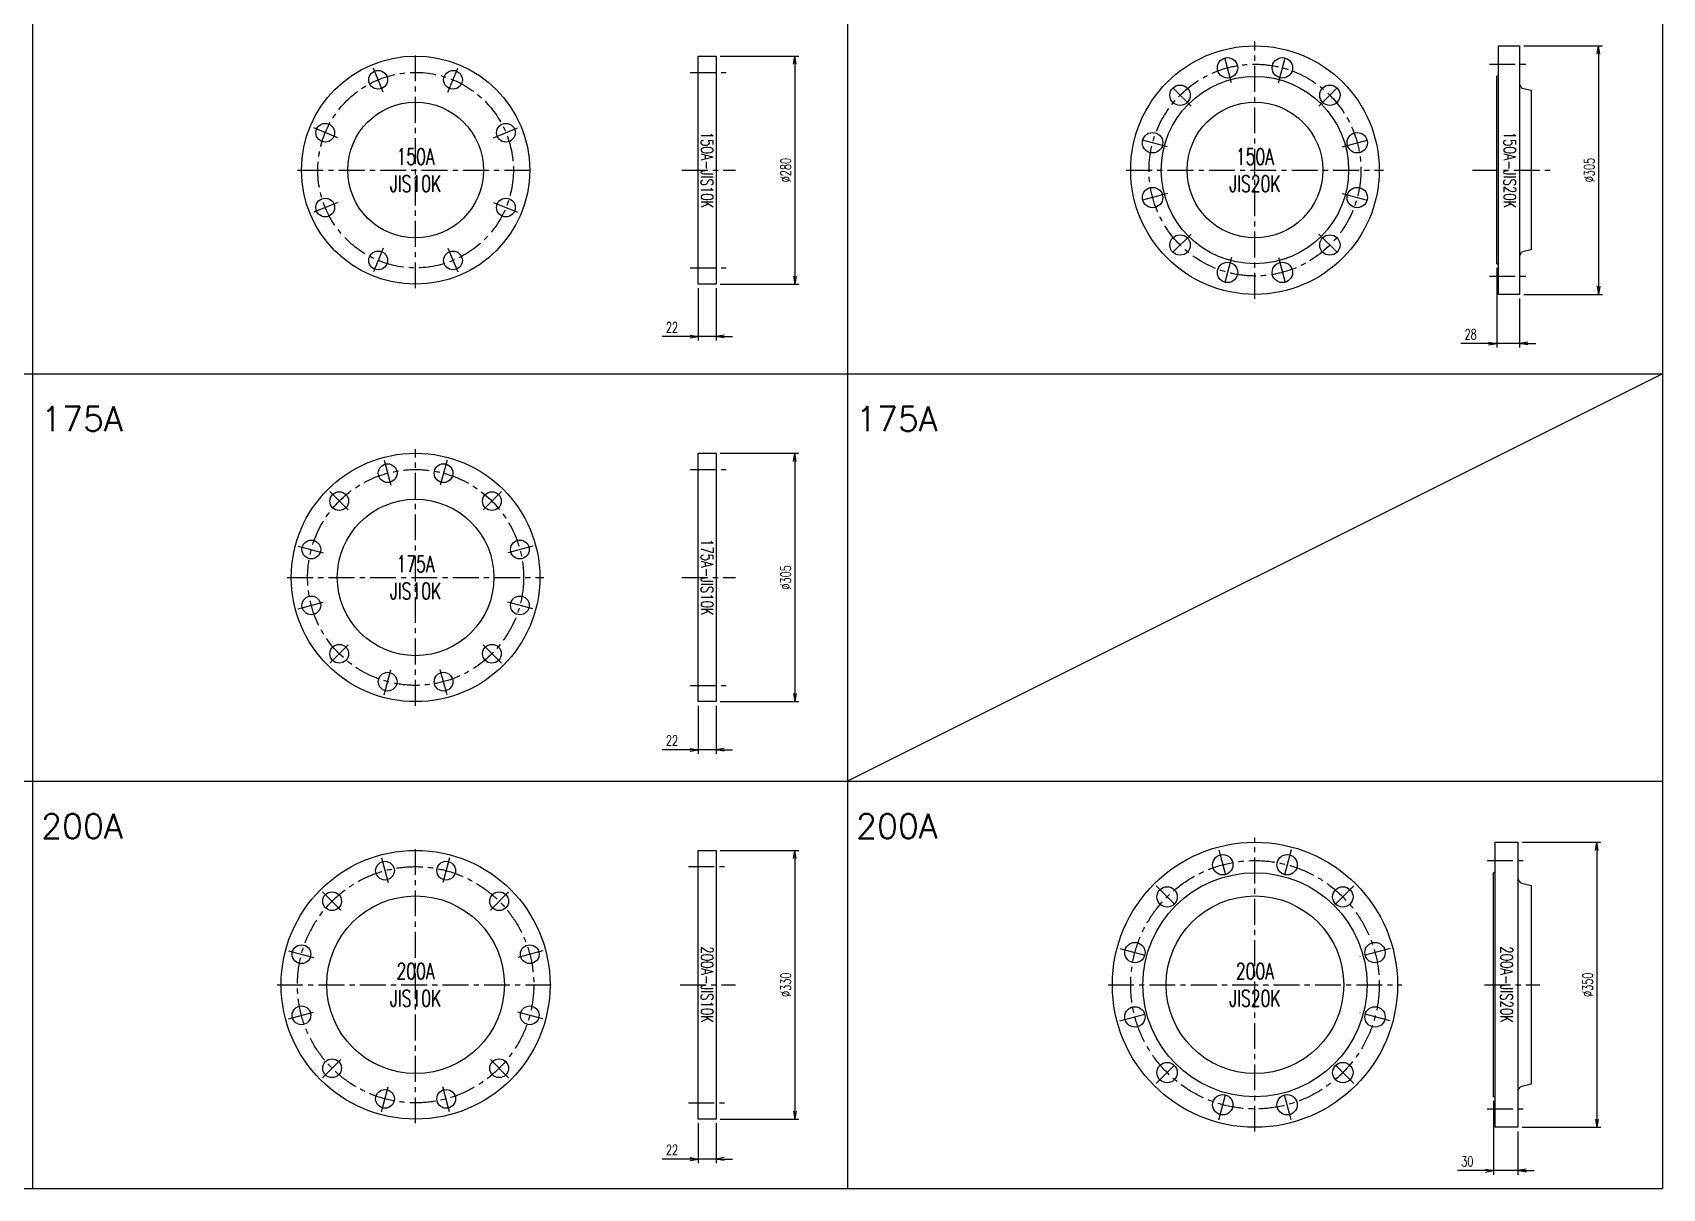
# Model space of a CAD drawing. Header units: millimetres. Extents: x 2090 to 42062, y -14812 to 2738.
# Drawn here: x 4325 to 6325, y -14812 to -13393 of the extents above; entities that cross this region are included whole.
import ezdxf

# ---------------------------------------------------------------- set-up
doc = ezdxf.new("R2010")
doc.units = ezdxf.units.MM
doc.header["$PDMODE"] = 35
doc.linetypes.add('CENTER', pattern=[50.79999999999998, 31.75, -6.349999999999998, 6.349999999999998, -6.349999999999998])
for name, color, linetype in [('#配管（SUS)', 220, 'Continuous'), ('DIM', 1, 'Continuous'), ('skeleton', 7, 'Continuous')]:
    doc.layers.add(name, color=color, linetype=linetype)
doc.styles.add('kpk', font='romans.shx', dxfattribs={"width": 0.7, "bigfont": 'extfont2.shx'})
doc.styles.get("Standard").update_dxf_attribs({"font": 'romans.shx', "bigfont": 'extfont.shx'})
doc.dimstyles.new('1／5～KPK', dxfattribs={"dimscale": 5, "dimtxt": 2.5, "dimasz": 2, "dimexe": 1, "dimexo": 1, "dimgap": 1, "dimtad": 3, "dimdsep": 46, "dimtxsty": 'kpk', "dimblk": 'OPEN', "dimcen": 2.5, "dimclrd": 9, "dimclre": 9, "dimclrt": 4, "dimadec": 1, "dimazin": 2, "dimtfac": 1, "dimtmove": 0, "dimatfit": 2, "dimldrblk": 'OPEN', "dimfxl": 1, "dimtfill": 1, "dimlwd": -1, "dimlwe": -1, "dimarcsym": 1})

# ---------------------------------------------------------------- blocks, each defined once
blk = doc.blocks.new('_Open')
at = {"color": 0, "linetype": 'ByBlock', "lineweight": -2}
for p, q in [((-1, 0.1666666666666666), (0, 0)), ((-1, -0.1666666666666666), (0, 0)), ((0, 0), (-1, 0))]:
    blk.add_line(p, q, dxfattribs=at)
blk = doc.blocks.new('*D1510')
at = {"layer": 'Defpoints', "color": 0, "linetype": 'ByBlock', "transparency": 16777216}
for p in [(5142.120337408303, -14726.83358263951), (5164.120337408303, -14726.83358263951), (5142.120337408303, -14775.7497093655)]:
    blk.add_point(p, dxfattribs=at)
at = {"layer": 'DIM', "color": 9, "transparency": 16777216}
for p, q in [((5142.120337408303, -14731.83358263951), (5142.120337408303, -14780.7497093655)), ((5164.120337408303, -14731.83358263951), (5164.120337408303, -14780.7497093655)), ((5132.120337408303, -14775.7497093655), (5097.953670741636, -14775.7497093655)), ((5164.120337408303, -14775.7497093655), (5142.120337408303, -14775.7497093655)), ((5174.120337408303, -14775.7497093655), (5184.120337408303, -14775.7497093655))]:
    blk.add_line(p, q, dxfattribs=at)
at = {"layer": 'DIM', "color": 9, "linetype": 'ByBlock', "transparency": 16777216, "xscale": 10, "yscale": 10, "zscale": 10}
blk.add_blockref('_Open', (5142.120337408303, -14775.7497093655), dxfattribs=at)
at = {"layer": 'DIM', "color": 9, "linetype": 'ByBlock', "transparency": 16777216, "xscale": 10, "yscale": 10, "zscale": 10, "rotation": 180}
blk.add_blockref('_Open', (5164.120337408303, -14775.7497093655), dxfattribs=at)
at = {"layer": 'DIM', "color": 4, "linetype": 'ByBlock', "transparency": 16777216, "insert": (5110.03700407497, -14764.4997093655), "char_height": 12.5, "attachment_point": 5, "style": 'kpk', "bg_fill": 3, "box_fill_scale": 1.1, "bg_fill_color": 256, "bg_fill_true_color": 13158600, "bg_fill_transparency": 0}
blk.add_mtext('22', dxfattribs=at)
blk = doc.blocks.new('*D1511')
at = {"layer": 'Defpoints', "color": 0, "linetype": 'ByBlock', "transparency": 16777216}
for p in [(5142.120337408303, -14214.33358263951), (5164.120337408303, -14214.33358263951), (5142.120337408303, -14273.30901906634)]:
    blk.add_point(p, dxfattribs=at)
at = {"layer": 'DIM', "color": 9, "transparency": 16777216}
for p, q in [((5142.120337408303, -14219.33358263951), (5142.120337408303, -14278.30901906634)), ((5164.120337408303, -14219.33358263951), (5164.120337408303, -14278.30901906634)), ((5132.120337408303, -14273.30901906634), (5097.953670741636, -14273.30901906634)), ((5164.120337408303, -14273.30901906634), (5142.120337408303, -14273.30901906634)), ((5174.120337408303, -14273.30901906634), (5184.120337408303, -14273.30901906634))]:
    blk.add_line(p, q, dxfattribs=at)
at = {"layer": 'DIM', "color": 9, "linetype": 'ByBlock', "transparency": 16777216, "xscale": 10, "yscale": 10, "zscale": 10}
blk.add_blockref('_Open', (5142.120337408303, -14273.30901906634), dxfattribs=at)
at = {"layer": 'DIM', "color": 9, "linetype": 'ByBlock', "transparency": 16777216, "xscale": 10, "yscale": 10, "zscale": 10, "rotation": 180}
blk.add_blockref('_Open', (5164.120337408303, -14273.30901906634), dxfattribs=at)
at = {"layer": 'DIM', "color": 4, "linetype": 'ByBlock', "transparency": 16777216, "insert": (5110.03700407497, -14262.05901906634), "char_height": 12.5, "attachment_point": 5, "style": 'kpk', "bg_fill": 3, "box_fill_scale": 1.1, "bg_fill_color": 256, "bg_fill_true_color": 13158600, "bg_fill_transparency": 0}
blk.add_mtext('22', dxfattribs=at)
blk = doc.blocks.new('*D1512')
at = {"layer": 'Defpoints', "color": 0, "linetype": 'ByBlock', "transparency": 16777216}
for p in [(5142.120337408303, -13701.83358263951), (5164.120337408303, -13701.83358263951), (5142.120337408303, -13766.06557228646)]:
    blk.add_point(p, dxfattribs=at)
at = {"layer": 'DIM', "color": 9, "transparency": 16777216}
for p, q in [((5142.120337408303, -13706.83358263951), (5142.120337408303, -13771.06557228646)), ((5164.120337408303, -13706.83358263951), (5164.120337408303, -13771.06557228646)), ((5132.120337408303, -13766.06557228646), (5097.953670741636, -13766.06557228646)), ((5164.120337408303, -13766.06557228646), (5142.120337408303, -13766.06557228646)), ((5174.120337408303, -13766.06557228646), (5184.120337408303, -13766.06557228646))]:
    blk.add_line(p, q, dxfattribs=at)
at = {"layer": 'DIM', "color": 9, "linetype": 'ByBlock', "transparency": 16777216, "xscale": 10, "yscale": 10, "zscale": 10}
blk.add_blockref('_Open', (5142.120337408303, -13766.06557228646), dxfattribs=at)
at = {"layer": 'DIM', "color": 9, "linetype": 'ByBlock', "transparency": 16777216, "xscale": 10, "yscale": 10, "zscale": 10, "rotation": 180}
blk.add_blockref('_Open', (5164.120337408303, -13766.06557228646), dxfattribs=at)
at = {"layer": 'DIM', "color": 4, "linetype": 'ByBlock', "transparency": 16777216, "insert": (5110.03700407497, -13754.81557228646), "char_height": 12.5, "attachment_point": 5, "style": 'kpk', "bg_fill": 3, "box_fill_scale": 1.1, "bg_fill_color": 256, "bg_fill_true_color": 13158600, "bg_fill_transparency": 0}
blk.add_mtext('22', dxfattribs=at)
blk = doc.blocks.new('*D1534')
at = {"layer": 'Defpoints', "color": 0, "linetype": 'ByBlock', "transparency": 16777216}
for p in [(6122.120337408309, -13676.83358263951), (6150.120337408309, -13714.33358263951), (6122.120337408309, -13774.66428278408)]:
    blk.add_point(p, dxfattribs=at)
at = {"layer": 'DIM', "color": 9, "transparency": 16777216}
for p, q in [((6122.120337408309, -13681.83358263951), (6122.120337408309, -13779.66428278408)), ((6150.120337408309, -13719.33358263951), (6150.120337408309, -13779.66428278408)), ((6112.120337408309, -13774.66428278408), (6077.953670741642, -13774.66428278408)), ((6150.120337408309, -13774.66428278408), (6122.120337408309, -13774.66428278408)), ((6160.120337408309, -13774.66428278408), (6170.120337408309, -13774.66428278408))]:
    blk.add_line(p, q, dxfattribs=at)
at = {"layer": 'DIM', "color": 9, "linetype": 'ByBlock', "transparency": 16777216, "xscale": 10, "yscale": 10, "zscale": 10}
blk.add_blockref('_Open', (6122.120337408309, -13774.66428278408), dxfattribs=at)
at = {"layer": 'DIM', "color": 9, "linetype": 'ByBlock', "transparency": 16777216, "xscale": 10, "yscale": 10, "zscale": 10, "rotation": 180}
blk.add_blockref('_Open', (6150.120337408309, -13774.66428278408), dxfattribs=at)
at = {"layer": 'DIM', "color": 4, "linetype": 'ByBlock', "transparency": 16777216, "insert": (6090.037004074976, -13763.41428278408), "char_height": 12.5, "attachment_point": 5, "style": 'kpk', "bg_fill": 3, "box_fill_scale": 1.1, "bg_fill_color": 256, "bg_fill_true_color": 13158600, "bg_fill_transparency": 0}
blk.add_mtext('28', dxfattribs=at)
blk = doc.blocks.new('*D1535')
at = {"layer": 'Defpoints', "color": 0, "linetype": 'ByBlock', "transparency": 16777216}
for p in [(6118.120337408309, -14699.33358263951), (6148.120337408298, -14736.83358263951), (6118.120337408309, -14790.02055119078)]:
    blk.add_point(p, dxfattribs=at)
at = {"layer": 'DIM', "color": 9, "transparency": 16777216}
for p, q in [((6118.120337408309, -14704.33358263951), (6118.120337408309, -14795.02055119078)), ((6148.120337408298, -14741.83358263951), (6148.120337408298, -14795.02055119078)), ((6108.120337408309, -14790.02055119078), (6073.953670741642, -14790.02055119078)), ((6148.120337408298, -14790.02055119078), (6118.120337408309, -14790.02055119078)), ((6158.120337408298, -14790.02055119078), (6168.120337408298, -14790.02055119078))]:
    blk.add_line(p, q, dxfattribs=at)
at = {"layer": 'DIM', "color": 9, "linetype": 'ByBlock', "transparency": 16777216, "xscale": 10, "yscale": 10, "zscale": 10}
blk.add_blockref('_Open', (6118.120337408309, -14790.02055119078), dxfattribs=at)
at = {"layer": 'DIM', "color": 9, "linetype": 'ByBlock', "transparency": 16777216, "xscale": 10, "yscale": 10, "zscale": 10, "rotation": 180}
blk.add_blockref('_Open', (6148.120337408298, -14790.02055119078), dxfattribs=at)
at = {"layer": 'DIM', "color": 4, "linetype": 'ByBlock', "transparency": 16777216, "insert": (6086.037004074976, -14778.77055119078), "char_height": 12.5, "attachment_point": 5, "style": 'kpk', "bg_fill": 3, "box_fill_scale": 1.1, "bg_fill_color": 256, "bg_fill_true_color": 13158600, "bg_fill_transparency": 0}
blk.add_mtext('30', dxfattribs=at)
blk = doc.blocks.new('*D1480')
at = {"layer": 'Defpoints', "color": 0, "linetype": 'ByBlock', "transparency": 16777216}
for p in [(5164.120337408305, -13421.83358263952), (5164.120337408305, -13701.83358263952), (5260.829725247819, -13701.83358263952)]:
    blk.add_point(p, dxfattribs=at)
at = {"layer": 'DIM', "color": 9, "transparency": 16777216}
for p, q in [((5169.120337408305, -13421.83358263952), (5265.829725247819, -13421.83358263952)), ((5260.829725247819, -13431.83358263952), (5260.829725247819, -13691.83358263952)), ((5169.120337408305, -13701.83358263952), (5265.829725247819, -13701.83358263952))]:
    blk.add_line(p, q, dxfattribs=at)
at = {"layer": 'DIM', "color": 9, "linetype": 'ByBlock', "transparency": 16777216, "xscale": 10, "yscale": 10, "zscale": 10}
for p, rotation in [((5260.829725247819, -13421.83358263952), 90), ((5260.829725247819, -13701.83358263952), 270)]:
    blk.add_blockref('_Open', p, dxfattribs=dict(at, rotation=rotation))
at = {"layer": 'DIM', "color": 4, "linetype": 'ByBlock', "transparency": 16777216, "insert": (5249.579725247814, -13561.83358263952), "char_height": 12.5, "attachment_point": 5, "rotation": 90, "style": 'kpk', "bg_fill": 3, "box_fill_scale": 1.1, "bg_fill_color": 256, "bg_fill_true_color": 13158600, "bg_fill_transparency": 0}
blk.add_mtext('%%C280', dxfattribs=at)
blk = doc.blocks.new('*D1481')
at = {"layer": 'Defpoints', "color": 0, "linetype": 'ByBlock', "transparency": 16777216}
for p in [(5164.120337408305, -13909.33358263952), (5164.120337408305, -14214.33358263952), (5260.829725247815, -14214.33358263952)]:
    blk.add_point(p, dxfattribs=at)
at = {"layer": 'DIM', "color": 9, "transparency": 16777216}
for p, q in [((5169.120337408305, -13909.33358263952), (5265.829725247815, -13909.33358263952)), ((5260.829725247815, -13919.33358263952), (5260.829725247815, -14204.33358263952)), ((5169.120337408305, -14214.33358263952), (5265.829725247815, -14214.33358263952))]:
    blk.add_line(p, q, dxfattribs=at)
at = {"layer": 'DIM', "color": 9, "linetype": 'ByBlock', "transparency": 16777216, "xscale": 10, "yscale": 10, "zscale": 10}
for p, rotation in [((5260.829725247815, -13909.33358263952), 90), ((5260.829725247815, -14214.33358263952), 270)]:
    blk.add_blockref('_Open', p, dxfattribs=dict(at, rotation=rotation))
at = {"layer": 'DIM', "color": 4, "linetype": 'ByBlock', "transparency": 16777216, "insert": (5249.579725247811, -14061.83358263952), "char_height": 12.5, "attachment_point": 5, "rotation": 90, "style": 'kpk', "bg_fill": 3, "box_fill_scale": 1.1, "bg_fill_color": 256, "bg_fill_true_color": 13158600, "bg_fill_transparency": 0}
blk.add_mtext('%%C305', dxfattribs=at)
blk = doc.blocks.new('*D1482')
at = {"layer": 'Defpoints', "color": 0, "linetype": 'ByBlock', "transparency": 16777216}
for p in [(5164.120337408305, -14396.83358263952), (5164.120337408305, -14726.83358263952), (5260.829725247819, -14726.83358263952)]:
    blk.add_point(p, dxfattribs=at)
at = {"layer": 'DIM', "color": 9, "transparency": 16777216}
for p, q in [((5169.120337408305, -14396.83358263952), (5265.829725247819, -14396.83358263952)), ((5260.829725247819, -14406.83358263952), (5260.829725247819, -14716.83358263952)), ((5169.120337408305, -14726.83358263952), (5265.829725247819, -14726.83358263952))]:
    blk.add_line(p, q, dxfattribs=at)
at = {"layer": 'DIM', "color": 9, "linetype": 'ByBlock', "transparency": 16777216, "xscale": 10, "yscale": 10, "zscale": 10}
for p, rotation in [((5260.829725247819, -14396.83358263952), 90), ((5260.829725247819, -14726.83358263952), 270)]:
    blk.add_blockref('_Open', p, dxfattribs=dict(at, rotation=rotation))
at = {"layer": 'DIM', "color": 4, "linetype": 'ByBlock', "transparency": 16777216, "insert": (5249.579725247813, -14561.83358263952), "char_height": 12.5, "attachment_point": 5, "rotation": 90, "style": 'kpk', "bg_fill": 3, "box_fill_scale": 1.1, "bg_fill_color": 256, "bg_fill_true_color": 13158600, "bg_fill_transparency": 0}
blk.add_mtext('%%C330', dxfattribs=at)
blk = doc.blocks.new('*D1494')
at = {"layer": 'Defpoints', "color": 0, "linetype": 'ByBlock', "transparency": 16777216}
for p in [(6150.120337408312, -13409.33358263952), (6150.120337408312, -13714.33358263952), (6246.829725247828, -13714.33358263952)]:
    blk.add_point(p, dxfattribs=at)
at = {"layer": 'DIM', "color": 9, "transparency": 16777216}
for p, q in [((6155.120337408312, -13409.33358263952), (6251.829725247828, -13409.33358263952)), ((6246.829725247828, -13419.33358263952), (6246.829725247828, -13704.33358263952)), ((6155.120337408312, -13714.33358263952), (6251.829725247828, -13714.33358263952))]:
    blk.add_line(p, q, dxfattribs=at)
at = {"layer": 'DIM', "color": 9, "linetype": 'ByBlock', "transparency": 16777216, "xscale": 10, "yscale": 10, "zscale": 10}
for p, rotation in [((6246.829725247828, -13409.33358263952), 90), ((6246.829725247828, -13714.33358263952), 270)]:
    blk.add_blockref('_Open', p, dxfattribs=dict(at, rotation=rotation))
at = {"layer": 'DIM', "color": 4, "linetype": 'ByBlock', "transparency": 16777216, "insert": (6235.579725247822, -13561.83358263952), "char_height": 12.5, "attachment_point": 5, "rotation": 90, "style": 'kpk', "bg_fill": 3, "box_fill_scale": 1.1, "bg_fill_color": 256, "bg_fill_true_color": 13158600, "bg_fill_transparency": 0}
blk.add_mtext('%%C305', dxfattribs=at)
blk = doc.blocks.new('*D1495')
at = {"layer": 'Defpoints', "color": 0, "linetype": 'ByBlock', "transparency": 16777216}
for p in [(6148.120337408323, -14386.83358263952), (6148.120337408302, -14736.83358263952), (6244.829725247839, -14736.83358263952)]:
    blk.add_point(p, dxfattribs=at)
at = {"layer": 'DIM', "color": 9, "transparency": 16777216}
for p, q in [((6153.120337408323, -14386.83358263952), (6249.829725247839, -14386.83358263952)), ((6244.829725247839, -14396.83358263952), (6244.829725247839, -14726.83358263952)), ((6153.120337408302, -14736.83358263952), (6249.829725247839, -14736.83358263952))]:
    blk.add_line(p, q, dxfattribs=at)
at = {"layer": 'DIM', "color": 9, "linetype": 'ByBlock', "transparency": 16777216, "xscale": 10, "yscale": 10, "zscale": 10}
for p, rotation in [((6244.829725247839, -14386.83358263952), 90), ((6244.829725247839, -14736.83358263952), 270)]:
    blk.add_blockref('_Open', p, dxfattribs=dict(at, rotation=rotation))
at = {"layer": 'DIM', "color": 4, "linetype": 'ByBlock', "transparency": 16777216, "insert": (6233.579725247832, -14561.83358263952), "char_height": 12.5, "attachment_point": 5, "rotation": 90, "style": 'kpk', "bg_fill": 3, "box_fill_scale": 1.1, "bg_fill_color": 256, "bg_fill_true_color": 13158600, "bg_fill_transparency": 0}
blk.add_mtext('%%C350', dxfattribs=at)
blk = doc.blocks.new('*U1636')
at = {"layer": '#配管（SUS)', "color": 2, "linetype": 'CENTER'}
blk.add_line((6.314276634020644, -15.2440122864391), (-6.314276634017006, 15.24401228644092), dxfattribs=at)
at = {"layer": '#配管（SUS)', "color": 0, "linetype": 'ByBlock'}
blk.add_circle((0, 3.637978807091713e-12), 11.49999999999999, dxfattribs=at)
blk = doc.blocks.new('*U1637')
at = {"color": 0, "linetype": 'ByBlock', "lineweight": -2}
blk.add_blockref('*U1636', (3749.438227856244, -13450.96803873815), dxfattribs=at)
for p, rotation in [((3841.282251623864, -13450.96803873817), 314.9999999999999), ((3684.494695838686, -13515.91157075568), 45.00000000000003), ((3906.225783641391, -13515.91157075573), 269.9999999999999), ((3684.494695838664, -13607.7555945233), 90.00000000000001), ((3906.22578364137, -13607.75559452335), 225), ((3749.438227856191, -13672.69912654085), 135), ((3841.282251623812, -13672.69912654088), 180)]:
    blk.add_blockref('*U1636', p, dxfattribs=dict(at, rotation=rotation))
blk = doc.blocks.new('A$C4D2704A1')
at = {"layer": '#配管（SUS)', "color": 2, "linetype": 'CENTER'}
for p, q in [((0, -145), (0, 145)), ((-145, 0), (145, 0))]:
    blk.add_line(p, q, dxfattribs=at)
at = {"layer": '#配管（SUS)', "color": 0, "linetype": 'ByBlock'}
for radius in [140, 83.29999999999973]:
    blk.add_circle((0, 0), radius, dxfattribs=at)
at = {"layer": '#配管（SUS)', "color": 2, "linetype": 'CENTER'}
blk.add_circle((0, 0), 119.9999999999997, dxfattribs=at)
at = {"color": 0, "linetype": 'ByBlock'}
blk.add_blockref('*U1637', (-3795.360239740029, 13561.83358263951), dxfattribs=at)
at = {"layer": 'Defpoints', "color": 5, "insert": (0, 0), "char_height": 20, "attachment_point": 5}
blk.add_mtext('{\\W0.7;150A\\PJIS10K}', dxfattribs=at)
blk = doc.blocks.new('A$C6AE44F9A')
at = {"layer": '#配管（SUS)', "color": 2, "linetype": 'CENTER'}
for p, q in [((-31.99999999999272, 120), (14, 120)), ((-42, 0), (24.00000000000728, 0)), ((-31.99999999999272, -120), (14, -120))]:
    blk.add_line(p, q, dxfattribs=at)
at = {"layer": '#配管（SUS)', "color": 0, "linetype": 'ByBlock'}
blk.add_lwpolyline([(0, 140), (0, -140), (-22, -140), (-22, 140)], close=True, dxfattribs=at)
at = {"layer": 'Defpoints', "color": 5, "insert": (-11, 0), "char_height": 15, "attachment_point": 5, "rotation": 270}
blk.add_mtext('{\\W0.7;150A-JIS10K}', dxfattribs=at)
blk = doc.blocks.new('*U1640')
at = {"layer": '#配管（SUS)', "color": 2, "linetype": 'CENTER'}
blk.add_line((-4.270514244184596, 15.93777613376915), (4.27051424419551, -15.93777613377097), dxfattribs=at)
at = {"layer": '#配管（SUS)', "color": 0, "linetype": 'ByBlock'}
blk.add_circle((0, 0), 11.49999999999998, dxfattribs=at)
blk = doc.blocks.new('*U1641')
at = {"color": 0, "linetype": 'ByBlock', "lineweight": -2}
blk.add_blockref('*U1640', (4761.066716263942, -13933.84841065621), dxfattribs=at)
for p, rotation in [((4829.653763216112, -13933.84841065621), 329.9999999999999), ((4701.668591232809, -13968.1419341323), 29.99999999999998), ((4889.051888247248, -13968.14193413229), 299.9999999999999), ((4667.375067756728, -14027.54005916344), 59.99999999999997), ((4923.345411723336, -14027.54005916342), 269.9999999999999), ((4923.34541172334, -14096.12710611559), 239.9999999999999), ((4667.375067756731, -14096.1271061156), 89.99999999999997), ((4701.668591232819, -14155.52523114674), 120), ((4889.051888247258, -14155.52523114673), 209.9999999999999), ((4761.066716263956, -14189.81875462282), 150), ((4829.653763216125, -14189.81875462281), 180)]:
    blk.add_blockref('*U1640', p, dxfattribs=dict(at, rotation=rotation))
blk = doc.blocks.new('A$C76845B07')
at = {"layer": '#配管（SUS)', "color": 2, "linetype": 'CENTER'}
for p, q in [((0, -157.5), (0, 157.5)), ((-157.5, 0), (157.5, 0))]:
    blk.add_line(p, q, dxfattribs=at)
at = {"layer": '#配管（SUS)', "color": 0, "linetype": 'ByBlock'}
for radius in [152.5, 96.04999999999836]:
    blk.add_circle((0, 0), radius, dxfattribs=at)
at = {"layer": '#配管（SUS)', "color": 2, "linetype": 'CENTER'}
blk.add_circle((0, 0), 132.5, dxfattribs=at)
at = {"color": 0, "linetype": 'ByBlock'}
blk.add_blockref('*U1641', (-4795.360239740035, 14061.83358263951), dxfattribs=at)
at = {"layer": 'Defpoints', "color": 5, "insert": (0, 0), "char_height": 20, "attachment_point": 5}
blk.add_mtext('{\\W0.7;175A\\PJIS10K}', dxfattribs=at)
blk = doc.blocks.new('A$C1A7500E8')
at = {"layer": '#配管（SUS)', "color": 2, "linetype": 'CENTER'}
for p, q in [((-32.00000000001091, 132.5), (13.99999999998909, 132.5)), ((-42, 0), (23.99999999998909, 0)), ((-32.00000000001091, -132.5), (13.99999999998909, -132.5))]:
    blk.add_line(p, q, dxfattribs=at)
at = {"layer": '#配管（SUS)', "color": 0, "linetype": 'ByBlock'}
blk.add_lwpolyline([(0, -152.5), (-22, -152.5), (-22, 152.5), (0, 152.5)], close=True, dxfattribs=at)
at = {"layer": 'Defpoints', "color": 5, "insert": (-11, 0), "char_height": 15, "attachment_point": 5, "rotation": 270}
blk.add_mtext('{\\W0.7;175A-JIS10K}', dxfattribs=at)
blk = doc.blocks.new('*U1644')
at = {"layer": '#配管（SUS)', "color": 2, "linetype": 'CENTER'}
blk.add_line((-4.270514244188234, 15.93777613377279), (4.270514244191872, -15.93777613376915), dxfattribs=at)
at = {"layer": '#配管（SUS)', "color": 0, "linetype": 'ByBlock'}
blk.add_circle((0, 1.818989403545856e-12), 11.49999999999999, dxfattribs=at)
blk = doc.blocks.new('*U1645')
at = {"color": 0, "linetype": 'ByBlock', "lineweight": -2}
blk.add_blockref('*U1644', (3757.831478200165, -13921.7743378276), dxfattribs=at)
for p, rotation in [((3832.889001279895, -13921.7743378276), 329.9999999999999), ((3692.829756467981, -13959.30309936746), 30), ((3897.890723012077, -13959.30309936747), 299.9999999999999), ((3655.300994928115, -14024.30482109965), 59.99999999999999), ((3935.419484551941, -14024.30482109965), 270), ((3655.300994928115, -14099.36234417938), 89.99999999999999), ((3935.41948455194, -14099.36234417938), 239.9999999999999), ((3692.829756467978, -14164.36406591156), 120), ((3897.890723012074, -14164.36406591156), 210), ((3757.831478200161, -14201.89282745142), 150), ((3832.889001279891, -14201.89282745143), 180)]:
    blk.add_blockref('*U1644', p, dxfattribs=dict(at, rotation=rotation))
blk = doc.blocks.new('A$C1C4B1E80')
at = {"layer": '#配管（SUS)', "color": 2, "linetype": 'CENTER'}
for p, q in [((0, -170), (0, 170)), ((-170, 0), (170, 0))]:
    blk.add_line(p, q, dxfattribs=at)
at = {"layer": '#配管（SUS)', "color": 0, "linetype": 'ByBlock'}
for radius in [165, 109]:
    blk.add_circle((0, 0), radius, dxfattribs=at)
at = {"layer": '#配管（SUS)', "color": 2, "linetype": 'CENTER'}
blk.add_circle((0, 0), 145.0000000000001, dxfattribs=at)
at = {"color": 0, "linetype": 'ByBlock'}
blk.add_blockref('*U1645', (-3795.360239740029, 14061.83358263951), dxfattribs=at)
at = {"layer": 'Defpoints', "color": 5, "insert": (0, 0), "char_height": 20, "attachment_point": 5}
blk.add_mtext('{\\W0.7;200A\\PJIS10K}', dxfattribs=at)
blk = doc.blocks.new('A$C3321237F')
at = {"layer": '#配管（SUS)', "color": 2, "linetype": 'CENTER'}
for p, q in [((-34, 145), (14, 145)), ((-44, 0), (24, 0)), ((-34, -145), (14, -145))]:
    blk.add_line(p, q, dxfattribs=at)
at = {"layer": '#配管（SUS)', "color": 0, "linetype": 'ByBlock'}
blk.add_lwpolyline([(0, -165), (-22, -165), (-22, 165), (0, 165)], close=True, dxfattribs=at)
at = {"layer": 'Defpoints', "color": 5, "insert": (-11, 0), "char_height": 15, "attachment_point": 5, "rotation": 270}
blk.add_mtext('{\\W0.7;200A-JIS10K}', dxfattribs=at)
blk = doc.blocks.new('*U1690')
at = {"layer": '#配管（SUS)', "color": 2, "linetype": 'CENTER'}
blk.add_line((4.937994939453347, -18.42884800156935), (-4.937994939446071, 18.42884800156935), dxfattribs=at)
at = {"layer": '#配管（SUS)', "color": 0, "linetype": 'ByBlock'}
blk.add_circle((3.637978807091713e-12, 1.818989403545856e-12), 12.5, dxfattribs=at)
blk = doc.blocks.new('*U1691')
at = {"color": 0, "linetype": 'ByBlock', "lineweight": -2}
blk.add_blockref('*U1690', (4791.713763876734, -13436.26322522193), dxfattribs=at)
for p, rotation in [((4859.006715603389, -13436.26322522194), 330.0000000000001), ((4733.436358185803, -13469.90970108524), 30), ((4917.284121294304, -13469.90970108528), 299.9999999999999), ((4699.789882322462, -13528.18710677615), 60.00000000000001), ((4950.930597157618, -13528.18710677621), 270), ((4950.930597157601, -13595.48005850287), 240), ((4699.789882322446, -13595.48005850281), 90.00000000000001), ((4733.43635818576, -13653.75746419374), 120), ((4917.28412129426, -13653.75746419378), 210), ((4791.713763876674, -13687.40394005708), 150), ((4859.006715603329, -13687.4039400571), 180)]:
    blk.add_blockref('*U1690', p, dxfattribs=dict(at, rotation=rotation))
blk = doc.blocks.new('A$C52167755')
at = {"layer": '#配管（SUS)', "color": 2, "linetype": 'CENTER'}
for p, q in [((0, -157.9464285714275), (0, 157.9464285714312)), ((-157.9464285714312, 0), (157.9464285714275, 0))]:
    blk.add_line(p, q, dxfattribs=at)
at = {"layer": '#配管（SUS)', "color": 0, "linetype": 'ByBlock'}
for radius in [152.5, 115, 83.29999999999998]:
    blk.add_circle((0, 0), radius, dxfattribs=at)
at = {"layer": '#配管（SUS)', "color": 2, "linetype": 'CENTER'}
blk.add_circle((0, 0), 129.9999999999997, dxfattribs=at)
at = {"color": 0, "linetype": 'ByBlock'}
blk.add_blockref('*U1691', (-4825.360239740033, 13561.83358263951), dxfattribs=at)
at = {"layer": 'Defpoints', "color": 5, "insert": (0, 0), "char_height": 20, "attachment_point": 5}
blk.add_mtext('{\\W0.7;150A\\PJIS20K}', dxfattribs=at)
blk = doc.blocks.new('A$C17E61DD5')
at = {"layer": '#配管（SUS)', "color": 2, "linetype": 'CENTER'}
for p, q in [((-9, 130), (37, 130)), ((-29.74762852849017, 0), (67.67109064695069, 0)), ((-9, -130), (37, -130))]:
    blk.add_line(p, q, dxfattribs=at)
at = {"layer": '#配管（SUS)', "color": 0, "linetype": 'ByBlock'}
blk.add_lwpolyline([(2, 152.5), (28, 152.5), (28, -152.5), (2, -152.5)], close=True, dxfattribs=at)
for points in [[(2, -117, 0.414213562373095), (0, -115), (0, 115, 0.414213562373095), (2, 117)], [(28, 105.850494741404, 0.3536533375393178), (32.7428254676106, 99.98368025694072), (42, 98), (42, -98), (32.7428254676197, -99.98368025693708, 0.3536533375393178), (28, -105.850494741404)]]:
    blk.add_lwpolyline(points, format="xyb", dxfattribs=at)
at = {"layer": 'Defpoints', "color": 5, "insert": (16.00000000000182, 0), "char_height": 15, "attachment_point": 5, "rotation": 270}
blk.add_mtext('{\\W0.7;150A-JIS20K}', dxfattribs=at)
blk = doc.blocks.new('*U1694')
at = {"layer": '#配管（SUS)', "color": 2, "linetype": 'CENTER'}
blk.add_line((-4.937994939446071, 18.42884800157117), (4.937994939464261, -18.42884800156753), dxfattribs=at)
at = {"layer": '#配管（SUS)', "color": 0, "linetype": 'ByBlock'}
blk.add_circle((0, 1.818989403545856e-12), 12.49999999999998, dxfattribs=at)
blk = doc.blocks.new('*U1695')
at = {"color": 0, "linetype": 'ByBlock', "lineweight": -2}
blk.add_blockref('*U1694', (4785.89033536189, -13914.52989413043), dxfattribs=at)
for p, rotation in [((4864.83014411816, -13914.52989413042), 329.9999999999999), ((4717.526455609076, -13953.99979850857), 29.99999999999998), ((4933.194023870978, -13953.99979850856), 299.9999999999999), ((4678.056551230944, -14022.36367826138), 59.99999999999999), ((4972.663928249116, -14022.36367826137), 269.9999999999999), ((4678.056551230948, -14101.30348701765), 89.99999999999997), ((4972.66392824912, -14101.30348701764), 239.9999999999999), ((4717.526455609086, -14169.66736677047), 120), ((4933.194023870988, -14169.66736677046), 210), ((4785.890335361903, -14209.1372711486), 150), ((4864.830144118174, -14209.1372711486), 180)]:
    blk.add_blockref('*U1694', p, dxfattribs=dict(at, rotation=rotation))
blk = doc.blocks.new('A$C21A01826')
at = {"layer": '#配管（SUS)', "color": 2, "linetype": 'CENTER'}
for p, q in [((0, -180.3030303030282), (0, 180.3030303030318)), ((-180.3030303030318, 0), (180.3030303030282, 0))]:
    blk.add_line(p, q, dxfattribs=at)
at = {"layer": '#配管（SUS)', "color": 0, "linetype": 'ByBlock'}
for radius in [175, 137.5, 109]:
    blk.add_circle((0, 0), radius, dxfattribs=at)
at = {"layer": '#配管（SUS)', "color": 2, "linetype": 'CENTER'}
blk.add_circle((0, 0), 152.5000000000001, dxfattribs=at)
at = {"color": 0, "linetype": 'ByBlock'}
blk.add_blockref('*U1695', (-4825.360239740033, 14061.83358263951), dxfattribs=at)
at = {"layer": 'Defpoints', "color": 5, "insert": (0, 0), "char_height": 20, "attachment_point": 5}
blk.add_mtext('{\\W0.7;200A\\PJIS20K}', dxfattribs=at)
blk = doc.blocks.new('A$C5D8B50C8')
at = {"layer": '#配管（SUS)', "color": 2, "linetype": 'CENTER'}
for p, q in [((-8, 152.5), (40, 152.5)), ((-10.99880953085085, 0), (57.00119046914915, 0)), ((-8, -152.5), (40, -152.5))]:
    blk.add_line(p, q, dxfattribs=at)
at = {"layer": '#配管（SUS)', "color": 0, "linetype": 'ByBlock'}
blk.add_lwpolyline([(29.99999999998909, -175), (2, -175), (2, 175), (30.00000000001091, 175)], close=True, dxfattribs=at)
for points in [[(2, -139.5, 0.414213562373095), (0, -137.5), (0, 137.5, 0.414213562373095), (2, 139.5)], [(30.00000000001091, 130.6846584384257, 0.3441507314087799), (34.54478624979311, 124.8638034375581), (46, 122), (46, -122), (34.54478624979129, -124.8638034375545, 0.3441507314087799), (30.00000000001091, -130.6846584384257)]]:
    blk.add_lwpolyline(points, format="xyb", dxfattribs=at)
at = {"layer": 'Defpoints', "color": 5, "insert": (16, 0), "char_height": 15, "attachment_point": 5, "rotation": 270}
blk.add_mtext('{\\W0.7;200A-JIS20K}', dxfattribs=at)

msp = doc.modelspace()

# ---------------------------------------------------------------- linework, layer by layer
at = {"color": 0, "linetype": 'ByBlock'}
msp.add_line((6325.360239740041, -13811.83358263951), (5325.360239740035, -14311.83358263951), dxfattribs=at)
at = {"layer": 'skeleton'}
for p, q in [((4325.36023974003, -9051.833582639512), (4325.36023974003, -14811.83358263951)), ((5325.360239740034, -9051.833582639512), (5325.360239740035, -14811.83358263951)), ((6325.360239740041, -9051.833582639512), (6325.360239740041, -14811.83358263951)), ((3325.360239740025, -13811.83358263951), (4325.36023974003, -13811.83358263951)), ((4325.36023974003, -13811.83358263951), (5325.360239740035, -13811.83358263951)), ((5325.360239740035, -13811.83358263951), (6325.360239740041, -13811.83358263951)), ((3325.360239740025, -14311.83358263951), (4325.36023974003, -14311.83358263951)), ((4325.36023974003, -14311.83358263951), (5325.360239740035, -14311.83358263951)), ((5325.360239740035, -14311.83358263951), (6325.360239740041, -14311.83358263951)), ((3325.360239740025, -14811.83358263951), (4325.36023974003, -14811.83358263951)), ((4325.36023974003, -14811.83358263951), (5325.360239740035, -14811.83358263951)), ((5325.360239740035, -14811.83358263951), (6325.360239740041, -14811.83358263951))]:
    msp.add_line(p, q, dxfattribs=at)

# ---------------------------------------------------------------- block references
at = {"layer": '#配管（SUS)'}
for name, p in [('A$C4D2704A1', (4795.360239740034, -13561.83358263951)), ('A$C52167755', (5825.360239740037, -13561.83358263951)), ('A$C76845B07', (4795.360239740034, -14061.83358263951)), ('A$C1C4B1E80', (4795.360239740034, -14561.83358263951)), ('A$C21A01826', (5825.360239740035, -14561.83358263951))]:
    msp.add_blockref(name, p, dxfattribs=at)

# ---------------------------------------------------------------- texts
at = {"color": 71, "char_height": 30, "attachment_point": 4}
for s, insert in [('175A', (4335.774955860468, -13867.13936556496)), ('175A', (5335.774955860472, -13867.13936556496)), ('200A', (4335.774955860468, -14367.13936556496)), ('200A', (5335.774955860472, -14367.13936556496))]:
    msp.add_mtext(s, dxfattribs=dict(at, insert=insert))

# ---------------------------------------------------------------- dimensions: what is measured, and where the dimension line sits
at = {"layer": 'DIM', "color": 0, "linetype": 'ByBlock'}
for base, p1, p2, picture, middle in [((6122.120337408309, -13774.66428278408), (6150.120337408309, -13714.33358263951), (6122.120337408309, -13676.83358263951), '*D1534', (6090.037004074976, -13763.41428278408)), ((5142.120337408303, -13766.06557228646), (5164.120337408303, -13701.83358263951), (5142.120337408303, -13701.83358263951), '*D1512', (5110.03700407497, -13754.81557228646)), ((5142.120337408303, -14273.30901906634), (5164.120337408303, -14214.33358263951), (5142.120337408303, -14214.33358263951), '*D1511', (5110.03700407497, -14262.05901906634)), ((6118.120337408309, -14790.02055119078), (6148.120337408298, -14736.83358263951), (6118.120337408309, -14699.33358263951), '*D1535', (6086.037004074976, -14778.77055119078)), ((5142.120337408303, -14775.7497093655), (5164.120337408303, -14726.83358263951), (5142.120337408303, -14726.83358263951), '*D1510', (5110.03700407497, -14764.4997093655))]:
    dim = msp.add_linear_dim(base=base, p1=p1, p2=p2, dimstyle='1／5～KPK', dxfattribs=at)
    dim.commit()
    dim.dimension.update_dxf_attribs({"geometry": picture, "text_midpoint": middle})

# ---------------------------------------------------------------- next in the draw order: dimensions: what is measured, and where the dimension line sits
for base, p1, p2, picture, middle in [((6246.829725247828, -13714.33358263952), (6150.120337408309, -13409.33358263951), (6150.120337408309, -13714.33358263951), '*D1494', (6235.579725247822, -13561.83358263952)), ((5260.829725247819, -13701.83358263952), (5164.120337408303, -13421.83358263951), (5164.120337408303, -13701.83358263951), '*D1480', (5249.579725247814, -13561.83358263952)), ((5260.829725247815, -14214.33358263952), (5164.120337408303, -13909.33358263951), (5164.120337408303, -14214.33358263951), '*D1481', (5249.579725247811, -14061.83358263952)), ((5260.829725247819, -14726.83358263952), (5164.120337408303, -14396.83358263951), (5164.120337408303, -14726.83358263951), '*D1482', (5249.579725247813, -14561.83358263952)), ((6244.829725247839, -14736.83358263952), (6148.12033740832, -14386.83358263951), (6148.120337408298, -14736.83358263951), '*D1495', (6233.579725247832, -14561.83358263952))]:
    dim = msp.add_linear_dim(base=base, p1=p1, p2=p2, angle=90, text='%%C<>', dimstyle='1／5～KPK', dxfattribs=at)
    dim.commit()
    dim.dimension.update_dxf_attribs({"geometry": picture, "text_midpoint": middle})

# ---------------------------------------------------------------- next in the draw order: block references
at = {"layer": '#配管（SUS)'}
for name, p in [('A$C17E61DD5', (6122.120337408309, -13561.83358263951)), ('A$C6AE44F9A', (5164.120337408303, -13561.83358263951)), ('A$C1A7500E8', (5164.120337408303, -14061.83358263951)), ('A$C3321237F', (5164.120337408303, -14561.83358263951)), ('A$C5D8B50C8', (6118.120337408309, -14561.83358263951))]:
    msp.add_blockref(name, p, dxfattribs=at)

doc.saveas('drawing.dxf')
